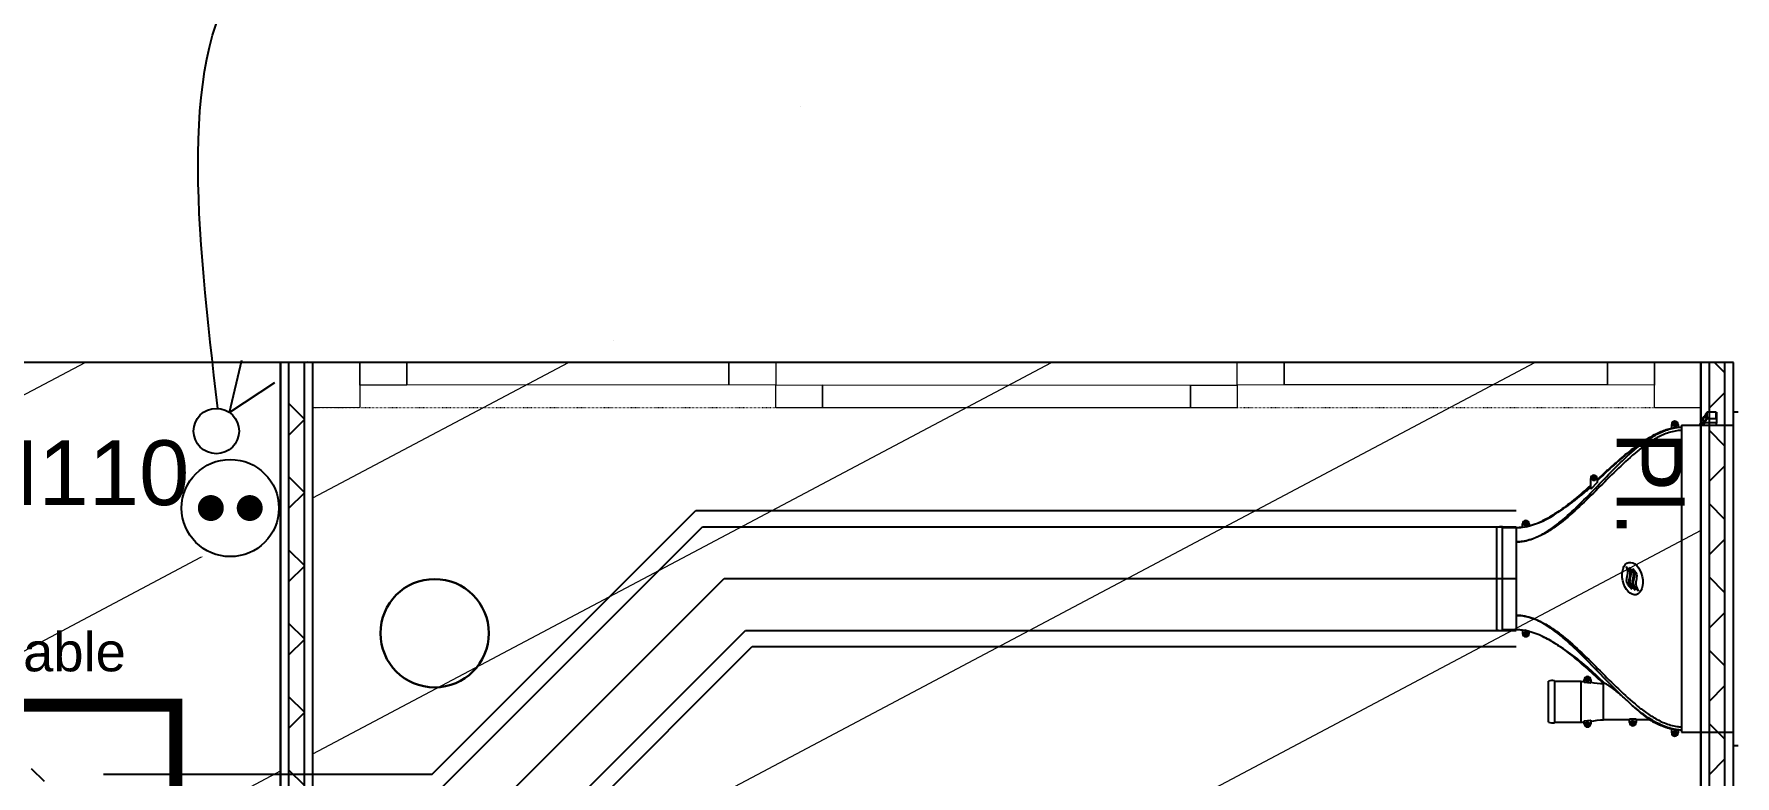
# Model space of a CAD drawing. Header units: millimetres. Extents: x 522027 to 600964, y -380282 to -298602.
# Drawn here: x 585552 to 588175, y -341149 to -340004 of the extents above; entities that cross this region are included whole.
import ezdxf

# ---------------------------------------------------------------- set-up
doc = ezdxf.new("R2010")
doc.units = ezdxf.units.MM
doc.set_wipeout_variables(frame=1)
doc.linetypes.add('Style de ligne -5', pattern=[0.20828, 0.069425, -0.138855])
doc.layers.add('faux plafond', color=9, linetype='Continuous', lineweight=15)
doc.layers.add('prlm-ELEC-CFO', color=1, linetype='Continuous', lineweight=25)
doc.layers.add('prlm-CHAUFF', color=4, linetype='Continuous')
doc.layers.add('prlm-MOD', color=64, linetype='Continuous')
doc.styles.add('Arial', font='arial.ttf')

# ---------------------------------------------------------------- blocks, each defined once
blk = doc.blocks.new('Groupe-33-1')
at = {"color": 7, "linetype": 'Style de ligne -5', "lineweight": 5, "flags": 128}
blk.add_lwpolyline([(16947.51, -45978.54), (17157.93, -45938.69), (17159.23, -45945.57), (16948.81, -45985.42)], close=True, dxfattribs=at)
at = {"color": 7, "linetype": 'Continuous', "lineweight": 18, "flags": 128}
for points in [[(17143.71, -45941.39), (17150.82, -45940.04), (17151.47, -45943.48), (17144.36, -45944.82)], [(17150.82, -45940.04), (17157.93, -45938.69), (17159.23, -45945.57), (17152.12, -45946.92)], [(17094.71, -45950.67), (17143.71, -45941.39), (17144.36, -45944.82), (17095.36, -45954.1)], [(17087.6, -45952.01), (17094.71, -45950.67), (17095.36, -45954.1), (17088.26, -45955.45)], [(17025.41, -45967.35), (17081.15, -45956.8), (17081.8, -45960.24), (17026.06, -45970.79)], [(17081.15, -45956.8), (17088.26, -45955.45), (17088.91, -45958.89), (17081.8, -45960.24)], [(16961.73, -45975.85), (17010.54, -45966.61), (17011.19, -45970.04), (16962.38, -45979.29)], [(17010.54, -45966.61), (17017.65, -45965.26), (17018.3, -45968.7), (17011.19, -45970.04)], [(17018.3, -45968.7), (17025.41, -45967.35), (17026.06, -45970.79), (17018.95, -45972.14)], [(16947.51, -45978.54), (16954.62, -45977.2), (16955.92, -45984.07), (16948.81, -45985.42)], [(16954.62, -45977.2), (16961.73, -45975.85), (16962.38, -45979.29), (16955.27, -45980.64)]]:
    blk.add_lwpolyline(points, close=True, dxfattribs=at)
blk = doc.blocks.new('xi.PCHD')
at = {"color": 0, "lineweight": 5}
blk.add_wipeout([(-7.5, -7.5), (7.5, -7.5), (7.5, 7.5), (-7.5, 7.5)], dxfattribs=at).dxf.layer = 'prlm-ELEC-CFO'
at = {"layer": 'prlm-ELEC-CFO', "color": 0, "linetype": 'ByBlock', "lineweight": 5, "const_width": 2}
for points in [[(-4, 0, 1), (-2, 0, 1)], [(2, 0, 1), (4, 0, 1)]]:
    blk.add_lwpolyline(points, format="xyb", close=True, dxfattribs=at)
at = {"layer": 'prlm-ELEC-CFO', "color": 0, "linetype": 'ByBlock', "lineweight": -2}
blk.add_circle((0, 0), 7.5, dxfattribs=at)
blk = doc.blocks.new('xi.VV')
at = {"layer": 'prlm-ELEC-CFO', "color": 0}
blk.add_lwpolyline([(6.95, 3.42), (0.01, -1.13), (1.91, 6.95)], dxfattribs=at)
blk.add_circle((-2, -4), 3.5, dxfattribs=at)

msp = doc.modelspace()

# ---------------------------------------------------------------- hatches: boundary and pattern name
h = msp.add_hatch()
h.set_pattern_fill('02_ISOLANT', color=256, scale=10, angle=90, style=0, pattern_type=2)
h.set_pattern_definition([(134.999993, (505019.33, 142779.7), (-56.568549, -56.568536), []), (224.999993, (505019.33, 142779.7), (-56.568536, 56.568549), [])])
h.paths.add_polyline_path([(585944.6, -341228.6), (585968.6, -341228.6), (585968.6, -340510.6), (585944.6, -340510.6)])
h = msp.add_hatch()
h.set_pattern_fill('02_ISOLANT', color=256, scale=10, angle=90, style=0, pattern_type=2)
h.set_pattern_definition([(134.999993, (505019.33, 142779.7), (-56.568549, -56.568536), []), (224.999993, (505019.33, 142779.7), (-56.568536, 56.568549), [])])
h.paths.add_polyline_path([(588135.9, -341181), (588159.9, -341181), (588159.9, -340510.6), (588135.9, -340510.6)])
at = {"layer": 'faux plafond'}
h = msp.add_hatch(dxfattribs=at)
h.set_pattern_fill('BA 13', color=9, scale=10, angle=-10.7236, style=0, pattern_type=2)
h.set_pattern_definition([(207.93621, (505019.33, 142779.7), (-142.2261, 319.79952), [])])
h.paths.add_polyline_path([(584443.9, -340053.6), (582793.6, -340053.6), (582794, -340873.6), (582244, -340875.1), (582243.6, -342635.8), (587297.2, -342635.8), (587297.2, -341180.7), (588123.4, -341180.7), (588123.4, -340510.6), (584494.4, -340510.6), (584493.9, -341011.5), (584444.6, -341011.5)])
h.paths.add_polyline_path([(584444, -341981.2), (584444, -341881.5), (584494, -341881.5), (584494, -341981.2)])
h.paths.add_polyline_path([(585931.9, -340510.6), (585932, -341679.2), (585981.7, -341679.2), (585981.6, -340510.6)])

# ---------------------------------------------------------------- linework, layer by layer
for p, q in [((585931.6, -341228.6), (585931.6, -340510.6)), ((585981.6, -340510.6), (585931.6, -340510.6)), ((585931.6, -341228.6), (585931.6, -340510.6)), ((585944.6, -341228.6), (585944.6, -340510.6)), ((585944.6, -341228.6), (585944.6, -340510.6)), ((585968.6, -341228.6), (585968.6, -340510.6)), ((585968.6, -341228.6), (585968.6, -340510.6)), ((585981.6, -341228.6), (585981.6, -340510.6)), ((588122.9, -341181), (588122.9, -340510.6)), ((588172.9, -340510.6), (588122.9, -340510.6)), ((588122.9, -341181), (588122.9, -340510.6)), ((588135.9, -341181), (588135.9, -340510.6)), ((588135.9, -341181), (588135.9, -340510.6)), ((588159.9, -341181), (588159.9, -340510.6)), ((588159.9, -341181), (588159.9, -340510.6)), ((588172.9, -341181), (588172.9, -340510.6))]:
    msp.add_line(p, q)
at = {"ltscale": 50.8, "flags": 128}
for points in [[(584443.9, -340053.6), (582793.6, -340053.6), (582794, -340873.6), (582244, -340875.1), (582243.6, -342635.8), (587297.2, -342635.8), (587297.2, -341180.7), (588123.4, -341180.7), (588123.4, -340510.6), (584494.4, -340510.6), (584493.9, -341011.5), (584444.6, -341011.5)], [(585931.9, -340510.6), (585932, -341679.2), (585981.7, -341679.2), (585981.6, -340510.6)]]:
    msp.add_lwpolyline(points, close=True, dxfattribs=at)
at = {"layer": 'prlm-CHAUFF', "ltscale": 50}
for p, q in [((588124.3, -340600.9), (588123.9, -340601.1)), ((588124.3, -340600.9), (588124.3, -340600.8)), ((588129.2, -340600.9), (588124.3, -340600.9)), ((588124.5, -340600.1), (588128.1, -340594)), ((588124.9, -340600.3), (588124.5, -340600.1)), ((588128.5, -340594.3), (588124.9, -340600.3)), ((588124.9, -340600.3), (588129.6, -340600.3)), ((588128.1, -340594), (588128.2, -340593.8)), ((588128.1, -340594), (588128.5, -340594.3)), ((588128.2, -340602.4), (588128.1, -340602.6)), ((588128.2, -340593.8), (588130.4, -340590.5)), ((588128.2, -340593.8), (588128.6, -340594.2)), ((588130.4, -340599), (588128.2, -340602.4)), ((588128.6, -340594.2), (588128.5, -340594.3)), ((588130.3, -340594.3), (588128.5, -340594.3)), ((588130.3, -340591.6), (588128.6, -340594.2)), ((588128.6, -340594.2), (588130.3, -340594.2)), ((588132.4, -340598), (588128.6, -340603.8)), ((588132.4, -340598), (588132.7, -340597.2)), ((588146.8, -340598), (588132.4, -340598)), ((588146.3, -340587.3), (588132.7, -340587.3)), ((588132.7, -340597.2), (588146.3, -340597.2)), ((588146.3, -340597.2), (588146.3, -340587.3)), ((588146.3, -340587.3), (588146.8, -340587.8)), ((588146.3, -340597.2), (588146.8, -340598)), ((588146.8, -340587.8), (588146.8, -340587.8)), ((588146.8, -340587.8), (588146.8, -340598)), ((588147.7, -340588.9), (588146.8, -340588)), ((588147.7, -340589.3), (588146.8, -340588.4)), ((588147.7, -340590), (588146.8, -340589.1)), ((588147.7, -340590.8), (588146.8, -340589.9)), ((588147.7, -340591.9), (588146.8, -340591)), ((588147.7, -340593.1), (588146.8, -340592.2)), ((588147.7, -340594.6), (588146.8, -340593.7)), ((588147.7, -340596.2), (588146.8, -340595.3)), ((588146.8, -340597.1), (588147.7, -340596.2)), ((588147.7, -340598.1), (588146.8, -340597.2)), ((588146.8, -340598), (588146.8, -340603.8)), ((588146.8, -340598), (588146.8, -340598)), ((588146.8, -340599), (588147.7, -340598.1)), ((588147.7, -340600.7), (588146.8, -340599.8)), ((588146.8, -340601.6), (588147.7, -340600.7)), ((588147.7, -340603.1), (588146.8, -340602.2)), ((588146.9, -340595.4), (588147.7, -340594.6)), ((588147, -340593.8), (588147.7, -340593.1)), ((588147, -340597.4), (588147.7, -340596.7)), ((588147.7, -340599.6), (588147, -340598.8)), ((588147.7, -340602.1), (588147, -340601.4)), ((588147.1, -340592.5), (588147.7, -340591.9)), ((588147.1, -340600.2), (588147.7, -340599.6)), ((588147.2, -340591.3), (588147.7, -340590.8)), ((588147.2, -340602.6), (588147.7, -340602.1)), ((588147.3, -340590.4), (588147.7, -340590)), ((588147.7, -340593.9), (588147.3, -340593.5)), ((588147.4, -340589.6), (588147.7, -340589.3)), ((588147.7, -340591.5), (588147.4, -340591.2)), ((588147.4, -340594.2), (588147.7, -340593.9)), ((588147.5, -340589.1), (588147.7, -340588.9)), ((588147.5, -340591.7), (588147.7, -340591.5)), ((588147.7, -340596.7), (588147.5, -340596.5)), ((588172.8, -340586.9), (588180.1, -340586.9)), ((588172.8, -340586.9), (588172.8, -341101.9)), ((588077.8, -340612.5), (588077.8, -340606.4)), ((588081.2, -340605.9), (588082.3, -340605.9)), ((588081.2, -340606.9), (588081.2, -340605.9)), ((588082.3, -340606.9), (588081.2, -340606.9)), ((588082.3, -340604.8), (588083.3, -340604.8)), ((588082.3, -340605.9), (588082.3, -340604.8)), ((588082.3, -340608), (588082.3, -340606.9)), ((588083.3, -340608), (588082.3, -340608)), ((588083.3, -340604.8), (588083.3, -340605.9)), ((588083.3, -340605.9), (588084.4, -340605.9)), ((588084.4, -340606.9), (588083.3, -340606.9)), ((588083.3, -340606.9), (588083.3, -340608)), ((588084.4, -340605.9), (588084.4, -340606.9)), ((588087.8, -340606.4), (588087.8, -340610.8)), ((588088.6, -340610.8), (588087.8, -340610.8)), ((588092.8, -340607.4), (588172.8, -340607.4)), ((588092.8, -340607.4), (588092.8, -341081.4)), ((588128.1, -340602.6), (588124.7, -340607.4)), ((588128.6, -340603.8), (588126.2, -340607.4)), ((588146.8, -340603.8), (588128.6, -340603.8)), ((588146.8, -340604), (588147.7, -340603.1)), ((588146.8, -340607.4), (588146.8, -340603.8)), ((588147.7, -340605.6), (588146.8, -340604.7)), ((588146.8, -340606.5), (588147.7, -340605.6)), ((588147.1, -340607.4), (588146.8, -340607.1)), ((587952.8, -340706.2), (587952.8, -340690)), ((587962.8, -340696.1), (587952.8, -340706.2)), ((587956.2, -340689.5), (587957.3, -340689.5)), ((587956.2, -340690.5), (587956.2, -340689.5)), ((587957.3, -340690.5), (587956.2, -340690.5)), ((587957.3, -340688.4), (587958.3, -340688.4)), ((587957.3, -340689.5), (587957.3, -340688.4)), ((587957.3, -340691.6), (587957.3, -340690.5)), ((587958.3, -340691.6), (587957.3, -340691.6)), ((587958.3, -340688.4), (587958.3, -340689.5)), ((587958.3, -340689.5), (587959.4, -340689.5)), ((587959.4, -340690.5), (587958.3, -340690.5)), ((587958.3, -340690.5), (587958.3, -340691.6)), ((587959.4, -340689.5), (587959.4, -340690.5)), ((587962.8, -340690), (587962.8, -340696.1)), ((587847.8, -340765.4), (587847.8, -340759.8)), ((587851.2, -340760.3), (587851.2, -340759.3)), ((587851.2, -340759.3), (587852.3, -340759.3)), ((587852.3, -340758.3), (587853.3, -340758.3)), ((587852.3, -340759.3), (587852.3, -340758.3)), ((587853.3, -340758.3), (587853.3, -340759.3)), ((587853.3, -340759.3), (587854.4, -340759.3)), ((587854.4, -340759.3), (587854.4, -340760.3)), ((587857.8, -340759.8), (587857.8, -340762.8)), ((587882.6, -340753.2), (587882.6, -340753.5)), ((587888, -340750.3), (587888, -340750.6)), ((587807.8, -340923.4), (587807.8, -340765.4)), ((587816.8, -340924.4), (587816.8, -340764.4)), ((587816.8, -340765.4), (587837.8, -340765.4)), ((587837.8, -340765.4), (587816.8, -340765.4)), ((587837.8, -340765.4), (587837.8, -340787.7)), ((587851, -340764.9), (587847.8, -340765.4)), ((587857.8, -340762.8), (587851, -340764.9)), ((587852.3, -340760.3), (587851.2, -340760.3)), ((587852.3, -340761.4), (587852.3, -340760.3)), ((587853.3, -340761.4), (587852.3, -340761.4)), ((587853.3, -340760.3), (587853.3, -340761.4)), ((587854.4, -340760.3), (587853.3, -340760.3)), ((587837.8, -340787.7), (587837.8, -340901.1)), ((587837.8, -340901.1), (587837.8, -340923.4)), ((587816.8, -340923.4), (587837.8, -340923.4)), ((587837.8, -340923.4), (587816.8, -340923.4)), ((587847.8, -340923.4), (587851, -340923.9)), ((587847.8, -340923.4), (587847.8, -340929)), ((587857.8, -340926), (587851, -340923.9)), ((587851.2, -340929.5), (587851.2, -340928.5)), ((587851.2, -340928.5), (587852.3, -340928.5)), ((587852.3, -340929.5), (587851.2, -340929.5)), ((587852.3, -340927.4), (587853.3, -340927.4)), ((587852.3, -340928.5), (587852.3, -340927.4)), ((587852.3, -340930.5), (587852.3, -340929.5)), ((587853.3, -340930.5), (587852.3, -340930.5)), ((587853.3, -340927.4), (587853.3, -340928.5)), ((587853.3, -340928.5), (587854.4, -340928.5)), ((587853.3, -340929.5), (587853.3, -340930.5)), ((587854.4, -340929.5), (587853.3, -340929.5)), ((587854.4, -340928.5), (587854.4, -340929.5)), ((587857.8, -340929), (587857.8, -340926)), ((587888, -340938.5), (587888, -340938.5)), ((587974.4, -341006.4), (587952.8, -340985.7)), ((587952.8, -340985.7), (587974.4, -341006.4)), ((587887.8, -341065.9), (587887.8, -341002.9)), ((587896.8, -341001.9), (587896.8, -341066.9)), ((587896.8, -341002.9), (587937.8, -341002.9)), ((587896.8, -341002.9), (587937.8, -341002.9)), ((587937.8, -341002.9), (587937.8, -341065.9)), ((587942.8, -341004.7), (587942.8, -341000.4)), ((587952.3, -341005.9), (587942.8, -341004.7)), ((587946.2, -340999.9), (587947.3, -340999.9)), ((587946.2, -341000.9), (587946.2, -340999.9)), ((587947.3, -341000.9), (587946.2, -341000.9)), ((587947.3, -340998.8), (587948.3, -340998.8)), ((587947.3, -340999.9), (587947.3, -340998.8)), ((587947.3, -341002), (587947.3, -341000.9)), ((587948.3, -341002), (587947.3, -341002)), ((587948.3, -340998.8), (587948.3, -340999.9)), ((587948.3, -340999.9), (587949.4, -340999.9)), ((587949.4, -341000.9), (587948.3, -341000.9)), ((587948.3, -341000.9), (587948.3, -341002)), ((587949.4, -340999.9), (587949.4, -341000.9)), ((587952.8, -341005.9), (587952.3, -341005.9)), ((587952.8, -341000.4), (587952.8, -341005.9)), ((587974.4, -341006.4), (587972.8, -341006.4)), ((587972.8, -341062.4), (587972.8, -341006.4)), ((587974.4, -341006.4), (587972.8, -341006.4)), ((587896.8, -341065.9), (587937.8, -341065.9)), ((587896.8, -341065.9), (587937.8, -341065.9)), ((587942.8, -341064.1), (587952.3, -341062.9)), ((587942.8, -341068.4), (587942.8, -341064.1)), ((587946.2, -341068.9), (587946.2, -341067.9)), ((587946.2, -341067.9), (587947.3, -341067.9)), ((587947.3, -341068.9), (587946.2, -341068.9)), ((587947.3, -341066.8), (587948.3, -341066.8)), ((587947.3, -341067.9), (587947.3, -341066.8)), ((587947.3, -341070), (587947.3, -341068.9)), ((587948.3, -341070), (587947.3, -341070)), ((587948.3, -341066.8), (587948.3, -341067.9)), ((587948.3, -341067.9), (587949.4, -341067.9)), ((587948.3, -341068.9), (587948.3, -341070)), ((587949.4, -341068.9), (587948.3, -341068.9)), ((587949.4, -341067.9), (587949.4, -341068.9)), ((587952.3, -341062.9), (587952.8, -341062.9)), ((587952.8, -341062.9), (587952.8, -341068.4)), ((588012.8, -341062.4), (587972.8, -341062.4)), ((588012.8, -341062.4), (587972.8, -341062.4)), ((588012.8, -341060.9), (588022.8, -341060.9)), ((588012.8, -341066.4), (588012.8, -341060.9)), ((588016.2, -341066.9), (588016.2, -341065.9)), ((588016.2, -341065.9), (588017.3, -341065.9)), ((588017.3, -341066.9), (588016.2, -341066.9)), ((588017.3, -341064.8), (588018.3, -341064.8)), ((588017.3, -341065.9), (588017.3, -341064.8)), ((588017.3, -341068), (588017.3, -341066.9)), ((588018.3, -341068), (588017.3, -341068)), ((588018.3, -341064.8), (588018.3, -341065.9)), ((588018.3, -341065.9), (588019.4, -341065.9)), ((588019.4, -341066.9), (588018.3, -341066.9)), ((588018.3, -341066.9), (588018.3, -341068)), ((588019.4, -341065.9), (588019.4, -341066.9)), ((588022.8, -341060.9), (588022.8, -341066.4)), ((588044, -341062.4), (588022.8, -341062.4)), ((588044, -341062.4), (588022.8, -341062.4)), ((588077.8, -341082.4), (588077.8, -341076.3)), ((588081.2, -341081.9), (588082.3, -341081.9)), ((588081.2, -341082.9), (588081.2, -341081.9)), ((588082.3, -341082.9), (588081.2, -341082.9)), ((588082.3, -341080.8), (588083.3, -341080.8)), ((588082.3, -341081.9), (588082.3, -341080.8)), ((588082.3, -341084), (588082.3, -341082.9)), ((588083.3, -341084), (588082.3, -341084)), ((588083.3, -341080.8), (588083.3, -341081.9)), ((588083.3, -341081.9), (588084.4, -341081.9)), ((588084.4, -341082.9), (588083.3, -341082.9)), ((588083.3, -341082.9), (588083.3, -341084)), ((588084.4, -341081.9), (588084.4, -341082.9)), ((588088.6, -341078), (588087.8, -341078)), ((588087.8, -341078), (588087.8, -341082.4)), ((588092.8, -341081.4), (588172.8, -341081.4)), ((588172.8, -341101.9), (588180.1, -341101.9)), ((585567.8, -341157.8), (585547.8, -341137.8))]:
    msp.add_line(p, q, dxfattribs=at)
at = {"layer": 'prlm-CHAUFF'}
for p, q in [((586165.7, -341146.3), (586572.6, -340739.4)), ((586572.6, -340739.4), (587837.8, -340739.4)), ((586176, -341171.3), (586582.9, -340764.4)), ((586582.9, -340764.4), (587837.8, -340764.4)), ((586209.2, -341251.3), (586616, -340844.4)), ((586616, -340844.4), (587837.8, -340844.4)), ((586242.3, -341331.3), (586649.2, -340924.4)), ((586649.2, -340924.4), (587837.8, -340924.4)), ((586252.7, -341356.3), (586659.5, -340949.4)), ((586659.5, -340949.4), (587837.8, -340949.4)), ((585658.8, -341146.3), (586165.7, -341146.3))]:
    msp.add_line(p, q, dxfattribs=at)
at = {"layer": 'prlm-CHAUFF', "ltscale": 50}
for centre, radius in [((588082.8, -340606.4), 3), ((588082.8, -340606.4), 2.5), ((587957.8, -340690), 3), ((587957.8, -340690), 2.5), ((587852.8, -340759.8), 3), ((587852.8, -340759.8), 2.5), ((587852.8, -340929), 3), ((587852.8, -340929), 2.5), ((587947.8, -341000.4), 3), ((587947.8, -341000.4), 2.5), ((587947.8, -341068.4), 3), ((587947.8, -341068.4), 2.5), ((588017.8, -341066.4), 3), ((588017.8, -341066.4), 2.5), ((588082.8, -341082.4), 3), ((588082.8, -341082.4), 2.5)]:
    msp.add_circle(centre, radius, dxfattribs=at)
for centre, radius, start, end in [((588082.8, -340606.4), 5, 360, 180), ((588233.2, -340661.5), 125, 151.3177, 151.5903), ((588118.3, -340596.9), 7.03, 323.033, 332.9325), ((588121.7, -340597.2), 4.48, 304.6713, 315.4982), ((588123.6, -340585.6), 8.36, 324.1326, 329.2425), ((588233.2, -340661.5), 125, 143.7494, 145.0637), ((588245.1, -340668), 138.5, 151.9182, 154.0515), ((588241.6, -340666.8), 134.3, 152.115, 153.7631), ((587871.8, -340619.3), 116.6, 309.5755, 314.0299), ((587869.5, -340616.8), 119.9, 309.6381, 313.9674), ((587957.8, -340690), 5, 360, 180), ((587692.2, -340413.1), 390, 300.1399, 310.6113), ((587692.2, -340413.1), 390, 302.5506, 310.6113), ((587852.8, -340759.8), 5, 360, 180), ((587823, -340633.4), 134.3, 282.9954, 306.0823), ((587829.6, -340652.8), 113.5, 284.4106, 297.8626), ((587791.1, -340575.2), 200.1, 297.2018, 298.9518), ((587814.5, -340784.3), 20, 83.2559, 109.4245), ((587814.5, -340784.3), 20, 83.2559, 109.4245), ((587837.7, -340687.7), 77.7, 270.0577, 277.4544), ((587837.7, -340687.2), 78.2, 270.0736, 277.4237), ((587837.9, -340693.3), 72.5, 269.9215, 277.8382), ((587814.5, -340904.5), 20, 250.5755, 276.7441), ((587814.5, -340904.5), 20, 250.5755, 276.7441), ((587837.7, -341001.1), 77.7, 82.5456, 89.9423), ((587837.7, -341001.6), 78.2, 82.5763, 89.9264), ((587837.9, -340995.1), 71.7, 83.9053, 90.1157), ((587837.9, -340995.1), 71.7, 82.0923, 83.5448), ((587852.8, -340929), 5, 180, 360), ((587828.1, -341039.6), 117.4, 62.3321, 75.441), ((587829.6, -341036), 113.5, 62.1374, 75.6929), ((587791.1, -341113.6), 200.1, 61.0483, 62.7983), ((587791.1, -341113.6), 200.1, 61.0482, 62.7982), ((587692.2, -341275.7), 390, 49.3887, 59.86), ((587692.2, -341275.7), 390, 49.3887, 59.8601), ((587947.8, -341000.4), 5, 360, 180), ((587871.8, -341069.5), 116.6, 45.9701, 50.4245), ((587869.5, -341072), 119.9, 46.0326, 50.3619), ((587894.5, -341021.8), 20, 83.2559, 109.4245), ((587894.5, -341021.8), 20, 83.2559, 109.4245), ((587772.3, -341291.8), 351, 45.7111, 49.5265), ((588180.5, -340869.2), 236.5, 226.4099, 234.7501), ((587894.5, -341047), 20, 250.5755, 276.7441), ((587894.5, -341047), 20, 250.5755, 276.7441), ((587947.8, -341068.4), 5, 180, 360), ((588017.8, -341066.4), 5, 180, 360), ((588106.4, -340958.5), 121.2, 253.7263, 256.3852), ((588082.8, -341082.4), 5, 180, 360)]:
    msp.add_arc(centre, radius, start, end, dxfattribs=at)
msp.add_ellipse((588017.3, -340844.4), major_axis=(-5.7, 24.9), ratio=0.600775, dxfattribs=at)
for points, knots in [([(588123.2, -340602), (588123.2, -340602.1), (588123.2, -340602.1), (588123.1, -340602.2), (588123.1, -340602.4), (588123.1, -340602.5), (588123, -340602.6), (588123, -340602.8), (588123, -340602.9), (588123, -340603.1), (588122.9, -340603.3), (588122.9, -340603.5), (588122.9, -340603.6), (588122.9, -340603.9), (588122.9, -340604.2), (588122.9, -340604.6), (588123, -340605.1), (588123, -340605.5), (588123.1, -340606), (588123.2, -340606.6), (588123.3, -340607), (588123.3, -340607.3), (588123.4, -340607.4)], [0.1059402, 0.1059402, 0.1059402, 0.1059402, 0.1359504, 0.1694868, 0.202886, 0.2361704, 0.2693627, 0.3024859, 0.3355633, 0.3686184, 0.401675, 0.434757, 0.4678887, 0.5010941, 0.5629781, 0.6246926, 0.6863942, 0.7482374, 0.8103737, 0.8729511, 0.9361135, 0.9654522, 0.9654522, 0.9654522, 0.9654522]), ([(588123.7, -340607.4), (588123.7, -340607.3), (588123.7, -340607.2), (588123.7, -340607), (588123.6, -340606.6), (588123.5, -340606.3), (588123.5, -340606.1), (588123.4, -340605.8), (588123.4, -340605.5), (588123.3, -340605.2), (588123.3, -340605), (588123.3, -340604.7), (588123.3, -340604.5), (588123.2, -340604.2), (588123.2, -340604), (588123.2, -340603.8), (588123.2, -340603.6), (588123.2, -340603.3), (588123.2, -340603), (588123.2, -340602.6), (588123.3, -340602.3), (588123.3, -340602.1), (588123.4, -340601.8), (588123.5, -340601.6), (588123.6, -340601.4), (588123.7, -340601.2), (588123.8, -340601.1), (588123.9, -340601.1)], [0.053874, 0.053874, 0.053874, 0.053874, 0.0607104, 0.0907643, 0.1206402, 0.1503557, 0.1799287, 0.2093776, 0.238721, 0.2679778, 0.2971672, 0.3263086, 0.3554219, 0.3845269, 0.4136437, 0.4427926, 0.4719939, 0.5012681, 0.5562327, 0.6110034, 0.6657154, 0.7205017, 0.7754929, 0.8308166, 0.8865967, 0.9429527, 1, 1, 1, 1]), ([(588124.3, -340600.9), (588124.2, -340600.9), (588124.2, -340600.9), (588124.1, -340601), (588124, -340601.1), (588124, -340601.2), (588123.9, -340601.3), (588123.9, -340601.4), (588123.8, -340601.5), (588123.8, -340601.6), (588123.7, -340601.8), (588123.7, -340601.9), (588123.7, -340602.1), (588123.6, -340602.2), (588123.6, -340602.4), (588123.6, -340602.6), (588123.6, -340602.7), (588123.6, -340602.9), (588123.6, -340603.2), (588123.6, -340603.5), (588123.6, -340603.9), (588123.7, -340604.4), (588123.7, -340604.9), (588123.8, -340605.4), (588123.9, -340605.9), (588124, -340606.5), (588124.1, -340607), (588124.2, -340607.3), (588124.2, -340607.4)], [0, 0, 0, 0, 0.0300773, 0.0600539, 0.0899314, 0.1197114, 0.1493956, 0.1789856, 0.2084831, 0.2378898, 0.2672073, 0.2964374, 0.3255817, 0.3546421, 0.3836203, 0.4125181, 0.4413372, 0.4700795, 0.4987468, 0.5532579, 0.6080368, 0.6630958, 0.7184471, 0.7741027, 0.8300742, 0.8863734, 0.9430116, 0.9677174, 0.9677174, 0.9677174, 0.9677174]), ([(588130.7, -340589.9), (588130.7, -340590), (588130.6, -340590), (588130.6, -340590.1), (588130.5, -340590.3), (588130.5, -340590.4), (588130.4, -340590.5), (588130.4, -340590.7), (588130.3, -340590.8), (588130.3, -340591), (588130.3, -340591.2), (588130.3, -340591.4), (588130.2, -340591.5), (588130.2, -340591.7), (588130.2, -340592), (588130.2, -340592.2), (588130.2, -340592.4), (588130.2, -340592.7), (588130.2, -340593.1), (588130.2, -340593.6), (588130.2, -340594.1), (588130.3, -340594.7), (588130.4, -340595.3), (588130.4, -340595.9), (588130.5, -340596.5), (588130.7, -340597.2), (588130.7, -340597.7), (588130.8, -340597.9)], [0.0304712, 0.0304712, 0.0304712, 0.0304712, 0.0599457, 0.0897682, 0.1195016, 0.1491541, 0.1787343, 0.2082505, 0.2377114, 0.2671256, 0.2965018, 0.3258487, 0.355175, 0.3844897, 0.4138015, 0.4431194, 0.4724522, 0.5018089, 0.5568669, 0.611863, 0.6668562, 0.7219052, 0.7770682, 0.8324028, 0.8879658, 0.9438132, 1, 1, 1, 1]), ([(588130.8, -340597.9), (588130.8, -340597.9), (588130.8, -340598), (588130.8, -340598), (588130.8, -340598.1), (588130.8, -340598.1), (588130.8, -340598.2), (588130.7, -340598.3), (588130.7, -340598.4), (588130.7, -340598.5), (588130.6, -340598.6), (588130.5, -340598.9), (588130.4, -340599), (588130.4, -340599)], [0, 0, 0, 0, 0.061789, 0.122374, 0.182441, 0.242697, 0.303842, 0.366548, 0.43144, 0.49908, 0.668346, 0.832646, 1, 1, 1, 1]), ([(588132.7, -340587.3), (588132.4, -340587.5), (588132.2, -340587.9), (588131.9, -340588.9), (588131.8, -340589.6), (588131.8, -340590.9), (588131.8, -340591.3), (588131.9, -340592.3), (588132, -340592.8), (588132.2, -340594.6), (588132.4, -340595.8), (588132.7, -340597.2)], [0, 0, 0, 0, 0.25, 0.25, 0.5, 0.5, 0.625, 0.625, 0.75, 0.75, 1, 1, 1, 1]), ([(587837.8, -340787.7), (587839.5, -340787.7), (587841.2, -340787.6), (587844.7, -340787.3), (587846.4, -340787.1), (587851.5, -340786.3), (587854.8, -340785.6), (587861.4, -340783.6), (587864.6, -340782.4), (587870.9, -340779.7), (587874, -340778.2), (587883, -340773.4), (587888.6, -340769.8), (587899.4, -340762.1), (587904.6, -340757.9), (587919.8, -340745.1), (587929.4, -340736), (587948.2, -340717.2), (587957.4, -340707.5), (587975.9, -340688.3), (587985.1, -340678.7), (588004.1, -340660.1), (588013.8, -340651), (588029.3, -340638.5), (588034.5, -340634.5), (588042.8, -340628.9), (588045.6, -340627.1), (588051.3, -340623.7), (588054.3, -340622), (588063.3, -340617.5), (588069.5, -340615), (588079.1, -340612.3), (588082.3, -340611.6), (588088, -340610.8), (588090.4, -340610.6), (588092.8, -340610.5)], [0, 0, 0, 0, 0.015625, 0.015625, 0.03125, 0.03125, 0.0625, 0.0625, 0.09375, 0.09375, 0.125, 0.125, 0.1875, 0.1875, 0.25, 0.25, 0.375, 0.375, 0.5, 0.5, 0.625, 0.625, 0.75, 0.75, 0.8125, 0.8125, 0.84375, 0.84375, 0.875, 0.875, 0.9375, 0.9375, 0.96875, 0.96875, 0.9908046, 0.9908046, 0.9908046, 0.9908046]), ([(588092.8, -340615.5), (588090.4, -340615.6), (588088.1, -340615.8), (588082.5, -340616.7), (588079.2, -340617.4), (588069.8, -340620.1), (588063.7, -340622.7), (588054.8, -340627.2), (588051.9, -340628.9), (588046.2, -340632.3), (588043.4, -340634.1), (588035.3, -340639.7), (588030.1, -340643.6), (588014.8, -340656), (588005.1, -340664.9), (587986.1, -340683.2), (587976.8, -340692.6), (587958.2, -340711.2), (587948.9, -340720.6), (587929.8, -340738.7), (587920.1, -340747.5), (587904.7, -340759.7), (587899.4, -340763.6), (587888.5, -340771), (587882.8, -340774.4), (587873.8, -340778.9), (587870.7, -340780.3), (587864.4, -340782.8), (587861.2, -340783.9), (587854.6, -340785.7), (587851.3, -340786.5), (587846.3, -340787.2), (587844.6, -340787.4), (587841.2, -340787.6), (587839.5, -340787.7), (587837.8, -340787.7)], [0.0092808, 0.0092808, 0.0092808, 0.0092808, 0.03125, 0.03125, 0.0625, 0.0625, 0.125, 0.125, 0.15625, 0.15625, 0.1875, 0.1875, 0.25, 0.25, 0.375, 0.375, 0.5, 0.5, 0.625, 0.625, 0.75, 0.75, 0.8125, 0.8125, 0.875, 0.875, 0.90625, 0.90625, 0.9375, 0.9375, 0.96875, 0.96875, 0.984375, 0.984375, 1, 1, 1, 1]), ([(588077.8, -340612.5), (588074.9, -340613.2), (588072.1, -340614), (588066.4, -340615.8), (588063.6, -340616.9), (588055.4, -340620.3), (588050.1, -340623), (588039.8, -340628.8), (588034.8, -340632), (588025.1, -340638.7), (588020.3, -340642.3), (588006.3, -340653.3), (587997.4, -340661.1), (587979.9, -340677.1), (587971.3, -340685.3), (587962.8, -340693.5)], [0, 0, 0, 0, 0.0625, 0.0625, 0.125, 0.125, 0.25, 0.25, 0.375, 0.375, 0.5, 0.5, 0.75, 0.75, 1, 1, 1, 1]), ([(588037.3, -340630.4), (588035.7, -340631.4), (588030.8, -340634.6), (588022.6, -340640.3), (588012.9, -340647.7), (588003.2, -340655.6), (587992.4, -340664.9), (587980.6, -340675.4), (587970.4, -340684.6), (587964.5, -340690), (587962.8, -340691.5)], [0.1694223, 0.1694223, 0.1694223, 0.1694223, 0.1906001, 0.2339285, 0.2787061, 0.3247019, 0.3716424, 0.4351709, 0.4991397, 0.523565, 0.523565, 0.523565, 0.523565]), ([(587952.8, -340700.6), (587949.2, -340703.8), (587941.4, -340710.8), (587929.3, -340721.1), (587917.4, -340730.6), (587906.6, -340738.6), (587896.9, -340745.1), (587887.6, -340750.7), (587881.3, -340753.9), (587878.4, -340755.3)], [0.5730592, 0.5730592, 0.5730592, 0.5730592, 0.626259, 0.6884084, 0.7489718, 0.7930827, 0.8358988, 0.8773199, 0.9123747, 0.9123747, 0.9123747, 0.9123747]), ([(588016.1, -340860.7), (588008.9, -340853.4), (588007.9, -340849.7), (588008.4, -340845.8), (588009, -340839.7), (588013, -340833.2), (588007.3, -340825.9)], [0, 0, 0, 0, 0.389075, 0.389075, 0.389075, 1, 1, 1, 1]), ([(588026.5, -340863.8), (588019.3, -340856.5), (588018.4, -340852.8), (588018.8, -340848.9), (588019.5, -340842.8), (588023.5, -340836.3), (588017.7, -340829)], [0, 0, 0, 0, 0.389075, 0.389075, 0.389075, 1, 1, 1, 1]), ([(587837.8, -340901.1), (587839.5, -340901.1), (587841.2, -340901.2), (587844.6, -340901.4), (587846.3, -340901.6), (587851.3, -340902.4), (587854.6, -340903.1), (587861.2, -340904.9), (587864.4, -340906), (587870.7, -340908.5), (587873.8, -340909.9), (587882.8, -340914.4), (587888.5, -340917.8), (587899.4, -340925.2), (587904.7, -340929.1), (587920.1, -340941.3), (587929.8, -340950.1), (587948.9, -340968.2), (587958.2, -340977.6), (587976.8, -340996.3), (587986.1, -341005.6), (588005.1, -341023.9), (588014.8, -341032.8), (588030.1, -341045.2), (588035.3, -341049.1), (588043.4, -341054.7), (588046.2, -341056.5), (588051.9, -341059.9), (588054.8, -341061.6), (588063.7, -341066.1), (588069.8, -341068.7), (588079.2, -341071.4), (588082.5, -341072.1), (588088.1, -341073), (588090.4, -341073.2), (588092.8, -341073.3)], [0, 0, 0, 0, 0.015625, 0.015625, 0.03125, 0.03125, 0.0625, 0.0625, 0.09375, 0.09375, 0.125, 0.125, 0.1875, 0.1875, 0.25, 0.25, 0.375, 0.375, 0.5, 0.5, 0.625, 0.625, 0.75, 0.75, 0.8125, 0.8125, 0.84375, 0.84375, 0.875, 0.875, 0.9375, 0.9375, 0.96875, 0.96875, 0.9907189, 0.9907189, 0.9907189, 0.9907189]), ([(588000.2, -341024.8), (587987.7, -341012.9), (587975.8, -341000.3), (587951.8, -340975.4), (587939.8, -340962.9), (587921.1, -340945.1), (587914.7, -340939.3), (587901.5, -340928.3), (587894.6, -340923.1), (587883.7, -340916), (587879.9, -340913.7), (587872.1, -340909.6), (587868, -340907.7), (587859.7, -340904.6), (587855.4, -340903.3), (587848.9, -340902), (587846.7, -340901.7), (587843.4, -340901.3), (587842.2, -340901.3), (587840, -340901.1), (587838.9, -340901.1), (587837.8, -340901.1)], [0, 0, 0, 0, 0.25, 0.25, 0.5, 0.5, 0.625, 0.625, 0.75, 0.75, 0.8125, 0.8125, 0.875, 0.875, 0.9375, 0.9375, 0.96875, 0.96875, 0.984375, 0.984375, 1, 1, 1, 1]), ([(587878.2, -340933.4), (587881.6, -340935), (587888.7, -340938.7), (587899.3, -340945.2), (587910.1, -340952.7), (587921, -340960.9), (587931.8, -340969.8), (587944.7, -340980.9), (587958.2, -340993), (587968.5, -341002.5), (587972.8, -341006.4)], [0.1568082, 0.1568082, 0.1568082, 0.1568082, 0.2305418, 0.3149874, 0.4025619, 0.4929385, 0.5856877, 0.6803551, 0.8317746, 0.9509578, 0.9509578, 0.9509578, 0.9509578]), ([(588000.2, -341024.8), (587997.6, -341022.5), (587994.9, -341020.2), (587989.8, -341016.1), (587987.3, -341014.2), (587982.5, -341010.8), (587980.3, -341009.3), (587977.5, -341007.6), (587976.6, -341007.2), (587975.2, -341006.6), (587974.7, -341006.4), (587974.4, -341006.4)], [0, 0, 0, 0, 0.25, 0.25, 0.5, 0.5, 0.75, 0.75, 0.875, 0.875, 1, 1, 1, 1]), ([(588092.8, -341078.3), (588090, -341078.2), (588087.3, -341077.9), (588080.9, -341076.9), (588077.3, -341076), (588066.7, -341072.8), (588060, -341069.8), (588046.8, -341062.7), (588040.6, -341058.6), (588028.7, -341050), (588023, -341045.3), (588017.5, -341040.6)], [0.0331631, 0.0331631, 0.0331631, 0.0331631, 0.125, 0.125, 0.25, 0.25, 0.5, 0.5, 0.75, 0.75, 1, 1, 1, 1]), ([(588077.8, -341076.3), (588074.8, -341075.6), (588071.9, -341074.8), (588067.5, -341073.4), (588066.1, -341072.8), (588063.2, -341071.8), (588061.8, -341071.2), (588057.5, -341069.4), (588054.8, -341068.1), (588049.3, -341065.4), (588046.7, -341063.9), (588044, -341062.4)], [0, 0, 0, 0, 0.25, 0.25, 0.375, 0.375, 0.5, 0.5, 0.75, 0.75, 1, 1, 1, 1]), ([(588044, -341062.4), (588046.8, -341064), (588049.7, -341065.5), (588055.4, -341068.4), (588058.3, -341069.8), (588064.3, -341072.2), (588067.3, -341073.3), (588071.1, -341074.5), (588071.8, -341074.7), (588072.5, -341074.9)], [0, 0, 0, 0, 0.25, 0.25, 0.5, 0.5, 0.75, 0.75, 0.8062429, 0.8062429, 0.8062429, 0.8062429])]:
    msp.add_open_spline(points, degree=3, knots=knots, dxfattribs=at)
for points in [[(588087.8, -340610.8), (588084.4, -340611.2), (588081.1, -340611.8), (588077.8, -340612.5)], [(588007.3, -340825.9), (588016.6, -340834.1), (588012.6, -340840.6), (588011.9, -340846.7)], [(588013.5, -340847.3), (588014.1, -340841.2), (588018.2, -340834.8), (588012.4, -340827.4)], [(588012.4, -340827.4), (588021.8, -340835.7), (588017.7, -340842.1), (588017, -340848.3)], [(588017.7, -340829), (588027.1, -340837.2), (588023, -340843.7), (588022.4, -340849.9)], [(588011.9, -340846.7), (588011.5, -340850.7), (588012.5, -340854.5), (588016.1, -340860.7)], [(588021.2, -340862.2), (588014, -340855), (588013.1, -340851.2), (588013.5, -340847.3)], [(588017, -340848.3), (588016.6, -340852.2), (588017.6, -340856), (588021.2, -340862.2)], [(588022.4, -340849.9), (588022, -340853.8), (588022.9, -340857.6), (588026.5, -340863.8)], [(587937.8, -341002.9), (587939.5, -341002.9), (587941.1, -341003), (587942.8, -341003.1)], [(587937.8, -341002.9), (587939.5, -341002.9), (587941.1, -341003), (587942.8, -341003.1)], [(587952.8, -341004.3), (587959.5, -341005.3), (587966.1, -341006.4), (587972.8, -341006.4)], [(587952.8, -341004.3), (587959.5, -341005.3), (587966.1, -341006.4), (587972.8, -341006.4)], [(587937.8, -341065.9), (587939.5, -341065.9), (587941.1, -341065.8), (587942.8, -341065.7)], [(587937.8, -341065.9), (587939.5, -341065.9), (587941.1, -341065.8), (587942.8, -341065.7)], [(587952.8, -341064.5), (587959.5, -341063.5), (587966.1, -341062.4), (587972.8, -341062.4)], [(587952.8, -341064.5), (587959.5, -341063.5), (587966.1, -341062.4), (587972.8, -341062.4)], [(588077.8, -341076.3), (588081.1, -341077), (588084.4, -341077.6), (588087.8, -341078)]]:
    msp.add_open_spline(points, degree=3, dxfattribs=at)
at = {"layer": 'prlm-ELEC-CFO', "lineweight": 30}
msp.add_circle((586169.5, -340928.7), 83.6, dxfattribs=at)
at = {"layer": 'prlm-ELEC-CFO'}
msp.add_spline([(585835, -340581.7), (585879.4, -339898.7), (586753.2, -339834.1)], degree=3, dxfattribs=at)
at = {"layer": 'prlm-MOD'}
for p, q in [((586733.4, -340115.1), (586733.4, -340115.1)), ((586444.9, -340477.6), (586444.9, -340477.6)), ((585973.1, -340508.8), (585973.1, -340508.8))]:
    msp.add_line(p, q, dxfattribs=at)
at = {"layer": 'prlm-MOD', "color": 0, "ltscale": 50}
for p, q in [((584633.7, -341038.3), (585767.6, -341038.3)), ((585767.6, -341038.3), (585767.6, -342019.9))]:
    msp.add_line(p, q, dxfattribs=at)
at = {"layer": 'prlm-MOD', "ltscale": 50, "const_width": 20}
msp.add_lwpolyline([(585770.4, -341039.7), (585770.4, -342021.4), (584636.5, -342021.4), (584636.5, -341039.7)], close=True, dxfattribs=at)

# ---------------------------------------------------------------- block references
at = {"xscale": 10, "yscale": 10, "zscale": 10, "rotation": 349.2763985886067}
msp.add_blockref('Groupe-33-1', (505019.3, 142779.7), dxfattribs=at)

# ---------------------------------------------------------------- texts
at = {"attachment_point": 1, "line_spacing_factor": 0.834288, "style": 'Arial'}
for s, insert, char_height, rotation in [('Pl.', (588092.7, -340616.8), 100, 270), ('plafond démontable', (584957, -340927.5), 60, 360)]:
    msp.add_mtext(s, dxfattribs=dict(at, insert=insert, char_height=char_height, rotation=rotation))

# ---------------------------------------------------------------- next in the draw order: block references
at = {"layer": 'prlm-ELEC-CFO', "xscale": 10, "yscale": 10, "zscale": 10, "rotation": 179.9999999999999}
msp.add_blockref('xi.PCHD', (585854.3, -340735.5), dxfattribs=at)

# ---------------------------------------------------------------- next in the draw order: block references
at = {"layer": 'prlm-ELEC-CFO', "xscale": 10, "yscale": 10, "zscale": 10}
msp.add_blockref('xi.VV', (585852.8, -340576.6), dxfattribs=at)

# ---------------------------------------------------------------- next in the draw order: texts
at = {"layer": 'prlm-ELEC-CFO', "style": 'Arial'}
msp.add_text('H110', height=100, dxfattribs=at).set_placement((585457.3, -340731))

doc.saveas('drawing.dxf')
